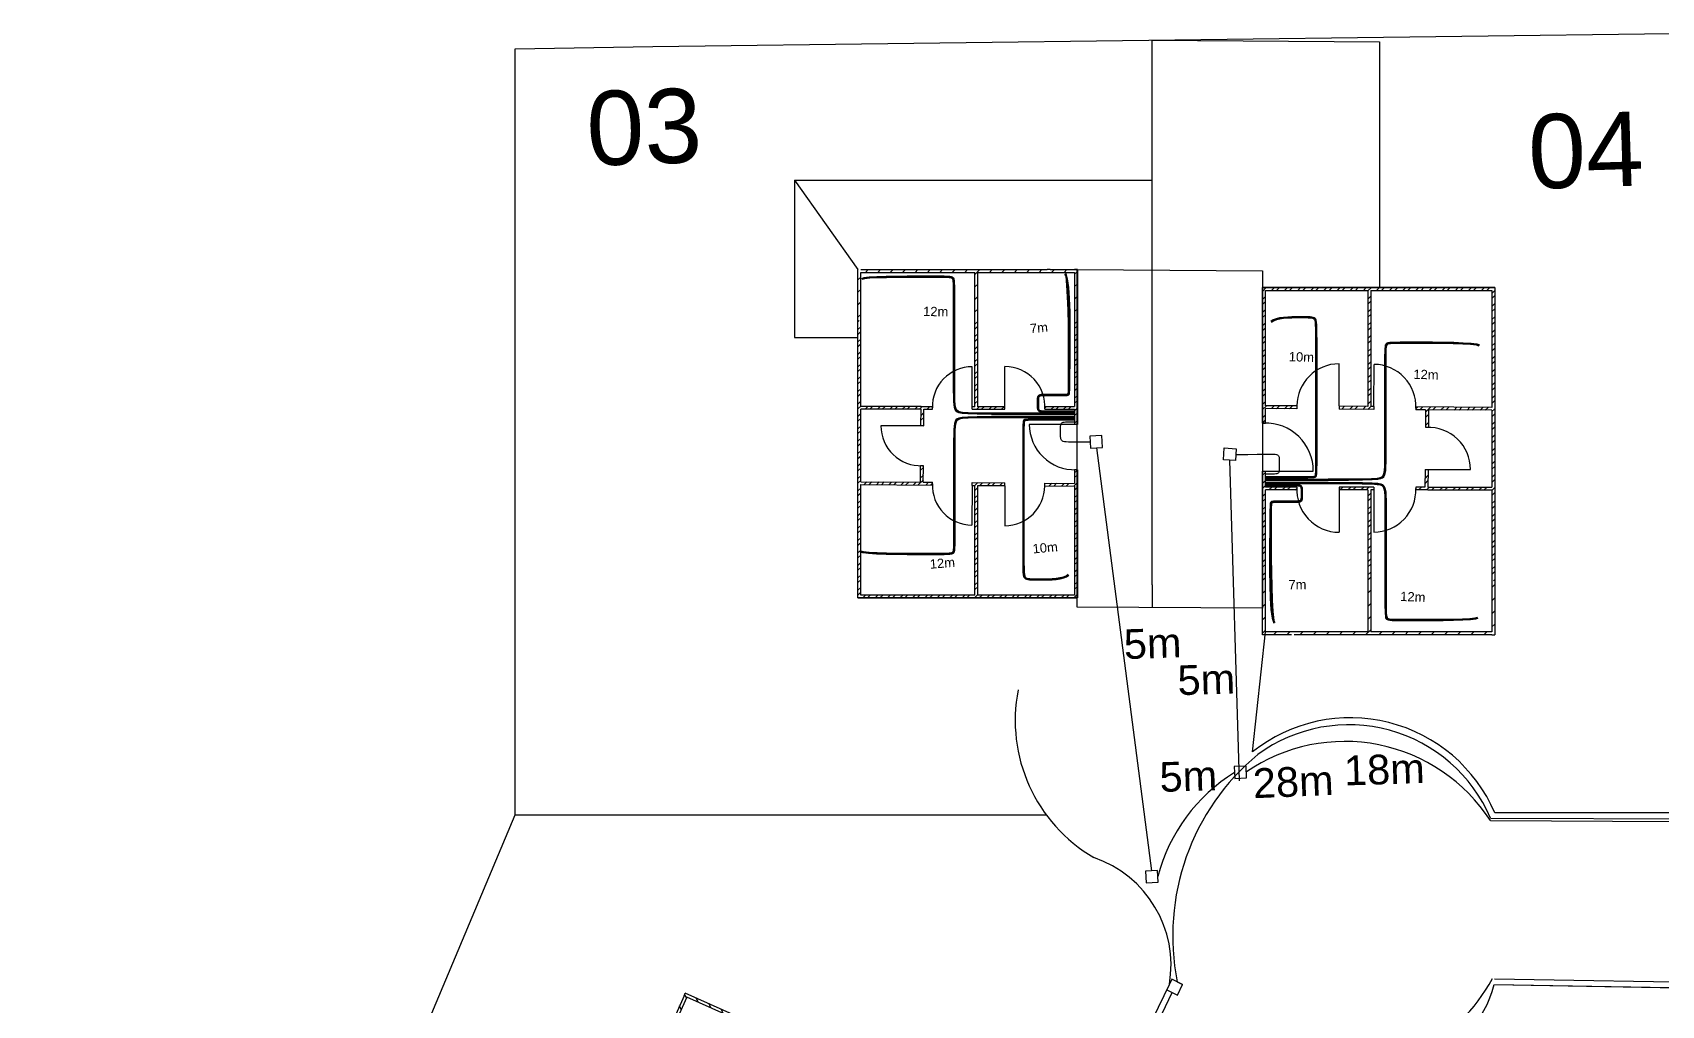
# Model space of a CAD drawing. Header units: millimetres. Extents: x 190 to 398, y 11 to 188.
# Drawn here: x 219.2 to 274, y 153.3 to 186 of the extents above; entities that cross this region are included whole.
import ezdxf

# ---------------------------------------------------------------- set-up
doc = ezdxf.new("R2010")
doc.units = ezdxf.units.MM
for name, color, linetype in [('cint', 94, 'Continuous'), ('cpri', 36, 'Continuous'), ('csec', 170, 'Continuous'), ('urbanizacion', 7, 'Continuous')]:
    doc.layers.add(name, color=color, linetype=linetype)
doc.styles.get("Standard").update_dxf_attribs({"font": 'arial.ttf'})
pattern_1 = [(45, (-110.9001, 20.20014), (-0.22126613, 0.22126613), [])]
pattern_2 = [(225, (605.23523, 315.52547), (0.20901178, -0.20901178), [])]

msp = doc.modelspace()

# ---------------------------------------------------------------- hatches: boundary and pattern name
at = {"layer": 'urbanizacion'}
h = msp.add_hatch(dxfattribs=at)
h.set_pattern_fill('ANSI31', color=256, scale=0.093098, angle=180)
h.set_pattern_definition([(225, (577.96972, 326.46227), (0.20901178, -0.20901178), [])])
h.paths.add_polyline_path([(254.246, 173.433), (253.245, 173.433, -0.017288), (253.242, 173.34), (254.246, 173.34), (254.246, 172.831), (254.339, 172.831), (254.339, 177.492), (254.246, 177.492)])
h.paths.add_polyline_path([(250.89, 173.433), (250.797, 173.433), (250.797, 173.34), (251.898, 173.34), (251.898, 173.433), (250.983, 173.433), (250.983, 177.481), (250.89, 177.481)])
h.paths.add_polyline_path([(246.948, 166.991), (254.339, 166.991), (254.339, 171.305), (254.246, 171.305), (254.246, 170.844), (253.239, 170.852), (253.238, 170.759), (254.246, 170.751), (254.246, 167.084), (250.983, 167.084), (250.983, 170.776), (251.898, 170.769), (251.898, 170.862), (250.798, 170.871), (250.797, 170.778), (250.89, 170.776), (250.89, 167.084), (247.041, 167.084), (247.041, 170.806), (249.457, 170.788), (249.457, 170.881), (249.15, 170.883), (249.154, 171.439), (249.06, 171.439), (249.057, 170.884), (247.041, 170.899), (247.041, 173.34), (249.074, 173.34), (249.07, 172.78), (249.163, 172.779), (249.167, 173.34), (249.457, 173.34), (249.457, 173.433), (249.075, 173.433), (247.041, 173.433), (247.041, 177.469), (246.948, 177.469)])
h.paths.add_polyline_path([(250.89, 177.481), (250.983, 177.481), (250.983, 177.951), (254.246, 177.951), (254.246, 177.492), (254.339, 177.492), (254.339, 178.044), (253.417, 178.044), (253.324, 178.044), (247.041, 178.044), (246.948, 178.044), (246.948, 177.469), (247.041, 177.469), (247.041, 177.951), (250.89, 177.951)])
h = msp.add_hatch(dxfattribs=at)
h.set_pattern_fill('ANSI31', color=256, scale=0.098557)
h.set_pattern_definition(pattern_1)
h.paths.add_polyline_path([(264.22, 177.344), (268.295, 177.344), (268.295, 173.404), (265.738, 173.424), (265.737, 173.325), (266.063, 173.323), (266.059, 172.735), (266.157, 172.735), (266.161, 173.322), (268.295, 173.306), (268.295, 172.424), (268.394, 172.422), (268.394, 177.443), (260.569, 177.443), (260.569, 172.877), (260.668, 172.877), (260.668, 173.364), (261.734, 173.356), (261.734, 173.454), (260.668, 173.462), (260.668, 177.344), (264.122, 177.344), (264.122, 173.436), (263.154, 173.443), (263.153, 173.345), (264.318, 173.336), (264.319, 173.435), (264.22, 173.436)])
h = msp.add_hatch(dxfattribs=at)
h.set_pattern_fill('ANSI31', color=256, scale=0.098557)
h.set_pattern_definition([(45, (-82.036, 8.6221), (-0.22126613, 0.22126613), [])])
h.paths.add_polyline_path([(260.668, 170.624), (261.727, 170.624, -0.017288), (261.731, 170.722), (260.668, 170.722), (260.668, 171.26), (260.569, 171.26), (260.569, 166.327), (260.668, 166.327)])
h.paths.add_polyline_path([(264.22, 170.624), (264.319, 170.624), (264.319, 170.722), (263.154, 170.722), (263.154, 170.624), (264.122, 170.624), (264.122, 166.338), (264.22, 166.338)])
h.paths.add_polyline_path([(268.394, 177.443), (260.569, 177.443), (260.569, 172.877), (260.668, 172.877), (260.668, 173.364), (261.734, 173.356), (261.734, 173.454), (260.668, 173.462), (260.668, 177.344), (264.122, 177.344), (264.122, 173.436), (263.154, 173.443), (263.153, 173.345), (264.318, 173.336), (264.319, 173.435), (264.22, 173.436), (264.22, 177.344), (268.295, 177.344), (268.295, 173.404), (265.738, 173.424), (265.737, 173.325), (266.063, 173.323), (266.059, 172.735), (266.157, 172.735), (266.161, 173.322), (268.295, 173.306), (268.295, 170.722), (266.143, 170.722), (266.147, 171.315), (266.049, 171.315), (266.044, 170.722), (265.738, 170.722), (265.738, 170.624), (266.142, 170.624), (268.295, 170.624), (268.295, 166.351), (268.394, 166.351)])
h.paths.add_polyline_path([(264.22, 166.338), (264.122, 166.338), (264.122, 165.841), (260.668, 165.841), (260.668, 166.327), (260.569, 166.327), (260.569, 165.742), (261.545, 165.742), (261.644, 165.742), (268.295, 165.742), (268.394, 165.742), (268.394, 166.351), (268.295, 166.351), (268.295, 165.841), (264.22, 165.841)])
h = msp.add_hatch(dxfattribs=at)
h.set_pattern_fill('ANSI31', color=256, scale=0.093098, angle=180)
h.set_pattern_definition(pattern_2)
h.paths.add_polyline_path([(250.89, 173.433), (250.797, 173.433), (250.797, 173.34), (251.898, 173.34), (251.898, 173.433), (250.983, 173.433), (250.983, 176.308), (250.89, 176.308)])
h.paths.add_polyline_path([(254.246, 173.433), (253.245, 173.433, -0.017288), (253.242, 173.34), (254.246, 173.34), (254.246, 172.831), (254.339, 172.831), (254.339, 176.292), (254.246, 176.293)])
h.paths.add_polyline_path([(246.948, 171.734), (247.041, 171.732), (247.041, 173.34), (249.074, 173.34), (249.07, 172.78), (249.163, 172.779), (249.167, 173.34), (249.457, 173.34), (249.457, 173.433), (249.075, 173.433), (247.041, 173.433), (247.041, 176.325), (246.948, 176.326)])
h = msp.add_hatch(dxfattribs=at)
h.set_pattern_fill('ANSI31', color=256, scale=0.098557)
h.set_pattern_definition(pattern_1)
h.paths.add_polyline_path([(264.22, 170.624), (264.319, 170.624), (264.319, 170.722), (263.154, 170.722), (263.154, 170.624), (264.122, 170.624), (264.122, 167.58), (264.22, 167.58)])
h.paths.add_polyline_path([(260.668, 170.624), (261.727, 170.624, -0.017288), (261.731, 170.722), (260.668, 170.722), (260.668, 171.26), (260.569, 171.26), (260.569, 167.596), (260.668, 167.596)])
h.paths.add_polyline_path([(268.394, 172.422), (268.295, 172.424), (268.295, 170.722), (266.143, 170.722), (266.147, 171.315), (266.049, 171.315), (266.044, 170.722), (265.738, 170.722), (265.738, 170.624), (266.142, 170.624), (268.295, 170.624), (268.295, 167.561), (268.394, 167.561)])
h = msp.add_hatch(dxfattribs=at)
h.set_pattern_fill('ANSI31', color=256, scale=0.093098, angle=180)
h.set_pattern_definition(pattern_2)
h.paths.add_polyline_path([(250.89, 167.084), (247.041, 167.084), (247.041, 170.806), (249.457, 170.788), (249.457, 170.881), (249.15, 170.883), (249.154, 171.439), (249.06, 171.439), (249.057, 170.884), (247.041, 170.899), (247.041, 171.732), (246.948, 171.734), (246.948, 166.991), (254.339, 166.991), (254.339, 171.305), (254.246, 171.305), (254.246, 170.844), (253.239, 170.852), (253.238, 170.759), (254.246, 170.751), (254.246, 167.084), (250.983, 167.084), (250.983, 170.776), (251.898, 170.769), (251.898, 170.862), (250.798, 170.871), (250.797, 170.778), (250.89, 170.776)])
h = msp.add_hatch(dxfattribs=at)
h.set_pattern_fill('ANSI31', color=256, scale=0.098557, angle=247.9447)
h.set_pattern_definition([(292.94473, (235.63772, 557.48334), (0.28815995, 0.12198872), [])])
h.paths.add_polyline_path([(242.43, 144.626), (242.863, 145.593, 0.017288), (242.954, 145.556), (242.52, 144.586), (243.011, 144.366), (242.97, 144.276), (238.468, 146.294), (238.509, 146.383)])
h.paths.add_polyline_path([(243.882, 147.868), (243.923, 147.958), (244.012, 147.918), (243.536, 146.855), (243.446, 146.895), (243.842, 147.778), (239.93, 149.531), (239.971, 149.621)])
h.paths.add_polyline_path([(251.812, 148.889), (248.612, 141.748), (244.445, 143.615), (244.486, 143.705), (244.93, 143.506), (245.359, 144.482), (245.449, 144.442), (245.02, 143.466), (248.563, 141.879), (249.975, 145.03), (246.408, 146.628), (246.019, 145.742), (245.929, 145.782), (246.397, 146.848), (246.487, 146.809), (246.449, 146.718), (250.015, 145.12), (251.681, 148.839), (248.086, 150.45), (247.058, 148.108), (246.968, 148.148), (247.099, 148.446), (246.56, 148.683), (246.601, 148.773), (247.138, 148.536), (247.996, 150.49), (245.638, 151.547), (244.758, 149.582), (245.301, 149.344), (245.261, 149.254), (244.718, 149.493), (244.593, 149.213), (244.503, 149.253), (244.668, 149.622), (245.548, 151.587), (241.649, 153.334), (241.689, 153.424)])
h.paths.add_polyline_path([(239.971, 149.621), (239.93, 149.531), (239.477, 149.734), (238.065, 146.582), (238.509, 146.383), (238.468, 146.294), (237.934, 146.533), (238.334, 147.423), (238.374, 147.513), (241.093, 153.583), (241.134, 153.673), (241.689, 153.424), (241.649, 153.334), (241.183, 153.543), (239.517, 149.824)])

# ---------------------------------------------------------------- linework, layer by layer
at = {"layer": 'cint'}
for points in [[(254.238, 173.205), (253.044, 173.205), (252.127, 173.206), (251.45, 173.209), (250.974, 173.214), (250.662, 173.223), (250.474, 173.236), (250.372, 173.255), (250.32, 173.279), (250.284, 173.311), (250.256, 173.357), (250.237, 173.42), (250.224, 173.509), (250.216, 173.627), (250.212, 173.782), (250.21, 173.979), (250.21, 174.223), (250.21, 174.518), (250.21, 174.853), (250.21, 175.214), (250.21, 175.587), (250.21, 175.959), (250.21, 176.317), (250.21, 176.645), (250.21, 176.932), (250.21, 177.165), (250.209, 177.35), (250.207, 177.49), (250.203, 177.595), (250.197, 177.669), (250.188, 177.719), (250.175, 177.751), (250.157, 177.773), (250.134, 177.789), (250.099, 177.801), (250.045, 177.81), (249.965, 177.816), (249.853, 177.819), (249.702, 177.821), (249.504, 177.822), (249.254, 177.822), (248.948, 177.822), (248.605, 177.82), (248.249, 177.817), (247.901, 177.811), (247.587, 177.802), (247.327, 177.787), (247.147, 177.767), (247.068, 177.739)], [(254.238, 173.185), (253.043, 173.185), (252.126, 173.186), (251.447, 173.189), (250.969, 173.194), (250.653, 173.204), (250.463, 173.217), (250.36, 173.237), (250.305, 173.262), (250.267, 173.296), (250.238, 173.343), (250.218, 173.409), (250.204, 173.499), (250.196, 173.619), (250.192, 173.776), (250.19, 173.974), (250.19, 174.22), (250.19, 174.516), (250.19, 174.851), (250.19, 175.213), (250.19, 175.586), (250.19, 175.958), (250.19, 176.315), (250.19, 176.643), (250.19, 176.928), (250.19, 177.161), (250.189, 177.343), (250.187, 177.482), (250.184, 177.585), (250.178, 177.657), (250.169, 177.705), (250.157, 177.736), (250.141, 177.756), (250.119, 177.771), (250.085, 177.783), (250.033, 177.791), (249.956, 177.796), (249.846, 177.799), (249.697, 177.801), (249.501, 177.802), (249.252, 177.802), (248.949, 177.802), (248.608, 177.801), (248.253, 177.798), (247.907, 177.792), (247.594, 177.783), (247.337, 177.769), (247.158, 177.75), (247.081, 177.724)], [(254.238, 173.165), (253.043, 173.165), (252.124, 173.166), (251.443, 173.169), (250.963, 173.175), (250.645, 173.184), (250.453, 173.199), (250.347, 173.219), (250.29, 173.246), (250.25, 173.281), (250.221, 173.329), (250.199, 173.397), (250.185, 173.489), (250.176, 173.611), (250.172, 173.769), (250.17, 173.969), (250.17, 174.216), (250.17, 174.513), (250.17, 174.85), (250.17, 175.212), (250.17, 175.585), (250.17, 175.957), (250.17, 176.314), (250.17, 176.641), (250.17, 176.925), (250.17, 177.156), (250.169, 177.337), (250.168, 177.474), (250.164, 177.575), (250.159, 177.645), (250.151, 177.691), (250.139, 177.721), (250.124, 177.74), (250.103, 177.754), (250.072, 177.764), (250.021, 177.771), (249.946, 177.776), (249.838, 177.779), (249.691, 177.781), (249.498, 177.782), (249.251, 177.782), (248.949, 177.782), (248.61, 177.781), (248.257, 177.778), (247.913, 177.773), (247.602, 177.764), (247.346, 177.751), (247.169, 177.733), (247.094, 177.709)], [(254.238, 173.277), (253.884, 173.277), (253.612, 173.278), (253.41, 173.278), (253.268, 173.28), (253.175, 173.282), (253.118, 173.286), (253.087, 173.291), (253.071, 173.298), (253.059, 173.307), (253.051, 173.318), (253.045, 173.331), (253.041, 173.346), (253.038, 173.363), (253.037, 173.382), (253.036, 173.403), (253.036, 173.426), (253.036, 173.451), (253.036, 173.478), (253.036, 173.506), (253.036, 173.534), (253.036, 173.563), (253.036, 173.591), (253.036, 173.618), (253.036, 173.644), (253.036, 173.668), (253.037, 173.691), (253.038, 173.711), (253.041, 173.73), (253.044, 173.746), (253.05, 173.76), (253.059, 173.773), (253.069, 173.783), (253.084, 173.791), (253.101, 173.796), (253.123, 173.801), (253.15, 173.804), (253.182, 173.805), (253.221, 173.806), (253.265, 173.806), (253.317, 173.807), (253.377, 173.807), (253.442, 173.807), (253.51, 173.807), (253.581, 173.807), (253.651, 173.807), (253.718, 173.807), (253.781, 173.807), (253.838, 173.807), (253.887, 173.807), (253.928, 173.807), (253.962, 173.808), (253.99, 173.81), (254.012, 173.813), (254.03, 173.817), (254.044, 173.823), (254.055, 173.831), (254.064, 173.844), (254.07, 173.868), (254.075, 173.916), (254.079, 173.996), (254.082, 174.119), (254.085, 174.296), (254.088, 174.536), (254.092, 174.849), (254.096, 175.24), (254.099, 175.686), (254.098, 176.158), (254.091, 176.628), (254.076, 177.068), (254.049, 177.447), (254.01, 177.739), (253.955, 177.914)], [(260.668, 171.033), (261.193, 171.033), (261.594, 171.034), (261.89, 171.035), (262.095, 171.037), (262.229, 171.041), (262.308, 171.047), (262.348, 171.055), (262.368, 171.066), (262.381, 171.081), (262.391, 171.108), (262.398, 171.156), (262.403, 171.233), (262.406, 171.348), (262.408, 171.511), (262.408, 171.729), (262.408, 172.012), (262.408, 172.364), (262.408, 172.771), (262.408, 173.215), (262.408, 173.679), (262.408, 174.143), (262.408, 174.591), (262.408, 175.004), (262.408, 175.363), (262.408, 175.655), (262.407, 175.885), (262.405, 176.06), (262.4, 176.188), (262.392, 176.278), (262.38, 176.338), (262.364, 176.376), (262.342, 176.401), (262.313, 176.42), (262.277, 176.433), (262.232, 176.443), (262.177, 176.45), (262.11, 176.454), (262.03, 176.456), (261.935, 176.457), (261.825, 176.457), (261.699, 176.457), (261.562, 176.454), (261.42, 176.448), (261.28, 176.437), (261.147, 176.418), (261.028, 176.389), (260.929, 176.349), (260.856, 176.296)], [(260.668, 171.053), (261.193, 171.053), (261.594, 171.054), (261.889, 171.055), (262.095, 171.057), (262.228, 171.061), (262.305, 171.067), (262.341, 171.074), (262.355, 171.082), (262.364, 171.091), (262.372, 171.113), (262.379, 171.158), (262.383, 171.234), (262.386, 171.349), (262.388, 171.511), (262.388, 171.729), (262.388, 172.012), (262.388, 172.364), (262.388, 172.771), (262.388, 173.215), (262.388, 173.679), (262.388, 174.143), (262.388, 174.591), (262.388, 175.004), (262.388, 175.363), (262.388, 175.655), (262.387, 175.885), (262.385, 176.059), (262.38, 176.187), (262.372, 176.275), (262.361, 176.332), (262.346, 176.366), (262.328, 176.386), (262.304, 176.402), (262.271, 176.414), (262.229, 176.424), (262.175, 176.43), (262.109, 176.434), (262.03, 176.436), (261.935, 176.437), (261.825, 176.437), (261.699, 176.437), (261.563, 176.434), (261.421, 176.428), (261.282, 176.417), (261.151, 176.398), (261.034, 176.37), (260.939, 176.331), (260.868, 176.28)], [(260.668, 171.073), (261.193, 171.073), (261.594, 171.074), (261.889, 171.075), (262.095, 171.077), (262.227, 171.081), (262.302, 171.087), (262.335, 171.093), (262.343, 171.097), (262.346, 171.102), (262.352, 171.118), (262.359, 171.16), (262.363, 171.235), (262.366, 171.349), (262.368, 171.511), (262.368, 171.729), (262.368, 172.012), (262.368, 172.364), (262.368, 172.771), (262.368, 173.215), (262.368, 173.679), (262.368, 174.143), (262.368, 174.591), (262.368, 175.004), (262.368, 175.363), (262.368, 175.655), (262.367, 175.885), (262.365, 176.059), (262.36, 176.185), (262.352, 176.272), (262.342, 176.326), (262.329, 176.355), (262.315, 176.371), (262.295, 176.384), (262.266, 176.395), (262.226, 176.404), (262.173, 176.41), (262.108, 176.414), (262.029, 176.416), (261.935, 176.417), (261.825, 176.417), (261.699, 176.417), (261.563, 176.414), (261.423, 176.408), (261.284, 176.397), (261.154, 176.378), (261.04, 176.351), (260.948, 176.314), (260.88, 176.263)], [(260.668, 170.991), (261.862, 170.992), (262.779, 170.993), (263.456, 170.995), (263.932, 171.001), (264.245, 171.01), (264.432, 171.023), (264.534, 171.041), (264.586, 171.066), (264.623, 171.098), (264.65, 171.143), (264.669, 171.207), (264.682, 171.295), (264.69, 171.414), (264.694, 171.569), (264.696, 171.765), (264.696, 172.01), (264.696, 172.305), (264.696, 172.639), (264.696, 173), (264.696, 173.374), (264.696, 173.746), (264.696, 174.103), (264.696, 174.432), (264.696, 174.718), (264.696, 174.952), (264.697, 175.136), (264.699, 175.277), (264.703, 175.381), (264.709, 175.455), (264.718, 175.505), (264.731, 175.538), (264.749, 175.56), (264.772, 175.576), (264.807, 175.588), (264.861, 175.597), (264.941, 175.602), (265.053, 175.606), (265.204, 175.608), (265.402, 175.608), (265.652, 175.608), (265.958, 175.608), (266.302, 175.607), (266.66, 175.603), (267.011, 175.596), (267.331, 175.584), (267.599, 175.567), (267.791, 175.542), (267.885, 175.51)], [(260.668, 170.971), (261.863, 170.972), (262.78, 170.973), (263.459, 170.976), (263.937, 170.981), (264.253, 170.99), (264.443, 171.004), (264.547, 171.024), (264.601, 171.049), (264.639, 171.083), (264.668, 171.13), (264.688, 171.195), (264.702, 171.285), (264.71, 171.406), (264.714, 171.562), (264.716, 171.761), (264.716, 172.007), (264.716, 172.302), (264.716, 172.638), (264.716, 172.999), (264.716, 173.373), (264.716, 173.745), (264.716, 174.102), (264.716, 174.43), (264.716, 174.715), (264.716, 174.947), (264.717, 175.13), (264.719, 175.269), (264.722, 175.371), (264.728, 175.444), (264.737, 175.492), (264.749, 175.523), (264.765, 175.543), (264.787, 175.558), (264.821, 175.569), (264.873, 175.577), (264.95, 175.583), (265.06, 175.586), (265.209, 175.588), (265.405, 175.588), (265.654, 175.588), (265.958, 175.588), (266.299, 175.587), (266.656, 175.584), (267.004, 175.577), (267.323, 175.566), (267.589, 175.549), (267.779, 175.526), (267.871, 175.496)], [(260.668, 170.951), (261.863, 170.952), (262.782, 170.953), (263.463, 170.956), (263.943, 170.962), (264.261, 170.971), (264.454, 170.986), (264.559, 171.006), (264.616, 171.033), (264.656, 171.068), (264.686, 171.116), (264.707, 171.183), (264.721, 171.275), (264.73, 171.398), (264.734, 171.556), (264.736, 171.756), (264.736, 172.003), (264.736, 172.3), (264.736, 172.636), (264.736, 172.998), (264.736, 173.372), (264.736, 173.744), (264.736, 174.1), (264.736, 174.428), (264.736, 174.712), (264.736, 174.943), (264.737, 175.124), (264.739, 175.261), (264.742, 175.361), (264.747, 175.432), (264.756, 175.478), (264.767, 175.508), (264.782, 175.526), (264.803, 175.54), (264.834, 175.551), (264.885, 175.558), (264.96, 175.563), (265.068, 175.566), (265.215, 175.568), (265.408, 175.568), (265.655, 175.568), (265.957, 175.568), (266.297, 175.567), (266.651, 175.564), (266.998, 175.558), (267.315, 175.547), (267.579, 175.532), (267.767, 175.51), (267.857, 175.481)], [(254.238, 173.057), (253.044, 173.057), (252.127, 173.056), (251.45, 173.054), (250.974, 173.048), (250.662, 173.039), (250.474, 173.026), (250.372, 173.008), (250.32, 172.983), (250.284, 172.951), (250.256, 172.906), (250.237, 172.842), (250.224, 172.753), (250.216, 172.635), (250.212, 172.48), (250.21, 172.284), (250.21, 172.039), (250.21, 171.744), (250.21, 171.41), (250.21, 171.049), (250.21, 170.675), (250.21, 170.303), (250.21, 169.946), (250.21, 169.617), (250.21, 169.33), (250.21, 169.097), (250.209, 168.913), (250.207, 168.772), (250.203, 168.667), (250.197, 168.594), (250.188, 168.543), (250.175, 168.511), (250.157, 168.489), (250.134, 168.473), (250.099, 168.461), (250.045, 168.452), (249.965, 168.447), (249.853, 168.443), (249.702, 168.441), (249.504, 168.441), (249.254, 168.44), (248.948, 168.441), (248.604, 168.442), (248.246, 168.446), (247.895, 168.453), (247.575, 168.465), (247.308, 168.482), (247.115, 168.507), (247.021, 168.539)], [(254.238, 173.077), (253.043, 173.077), (252.126, 173.076), (251.447, 173.073), (250.969, 173.068), (250.653, 173.059), (250.463, 173.045), (250.36, 173.025), (250.305, 173), (250.267, 172.966), (250.238, 172.919), (250.218, 172.854), (250.204, 172.763), (250.196, 172.643), (250.192, 172.487), (250.19, 172.288), (250.19, 172.042), (250.19, 171.746), (250.19, 171.411), (250.19, 171.05), (250.19, 170.676), (250.19, 170.304), (250.19, 169.947), (250.19, 169.619), (250.19, 169.334), (250.19, 169.101), (250.189, 168.919), (250.187, 168.78), (250.184, 168.677), (250.178, 168.605), (250.169, 168.557), (250.157, 168.526), (250.141, 168.506), (250.119, 168.491), (250.085, 168.48), (250.033, 168.472), (249.956, 168.466), (249.846, 168.463), (249.697, 168.461), (249.501, 168.461), (249.252, 168.46), (248.948, 168.461), (248.607, 168.462), (248.25, 168.465), (247.902, 168.472), (247.583, 168.483), (247.317, 168.5), (247.127, 168.523), (247.035, 168.553)], [(254.238, 173.097), (253.043, 173.097), (252.124, 173.096), (251.443, 173.093), (250.963, 173.087), (250.645, 173.078), (250.453, 173.063), (250.347, 173.043), (250.29, 173.016), (250.25, 172.981), (250.221, 172.933), (250.199, 172.865), (250.185, 172.773), (250.176, 172.651), (250.172, 172.493), (250.17, 172.293), (250.17, 172.046), (250.17, 171.749), (250.17, 171.412), (250.17, 171.051), (250.17, 170.677), (250.17, 170.305), (250.17, 169.948), (250.17, 169.621), (250.17, 169.337), (250.17, 169.106), (250.169, 168.925), (250.168, 168.788), (250.164, 168.687), (250.159, 168.617), (250.151, 168.571), (250.139, 168.541), (250.124, 168.523), (250.103, 168.509), (250.072, 168.498), (250.021, 168.491), (249.946, 168.486), (249.838, 168.483), (249.691, 168.481), (249.498, 168.481), (249.251, 168.48), (248.949, 168.481), (248.609, 168.482), (248.255, 168.485), (247.908, 168.491), (247.591, 168.502), (247.327, 168.517), (247.139, 168.539), (247.049, 168.568)], [(254.238, 173.016), (253.713, 173.016), (253.312, 173.015), (253.017, 173.014), (252.811, 173.012), (252.677, 173.008), (252.598, 173.002), (252.558, 172.994), (252.538, 172.983), (252.525, 172.968), (252.515, 172.941), (252.508, 172.893), (252.503, 172.816), (252.5, 172.701), (252.499, 172.538), (252.498, 172.32), (252.498, 172.037), (252.498, 171.685), (252.498, 171.278), (252.498, 170.834), (252.498, 170.37), (252.498, 169.906), (252.498, 169.458), (252.498, 169.045), (252.498, 168.686), (252.498, 168.393), (252.499, 168.164), (252.501, 167.989), (252.506, 167.861), (252.514, 167.771), (252.526, 167.711), (252.543, 167.673), (252.565, 167.648), (252.593, 167.629), (252.629, 167.616), (252.674, 167.606), (252.729, 167.599), (252.796, 167.595), (252.876, 167.593), (252.971, 167.592), (253.081, 167.592), (253.207, 167.592), (253.344, 167.595), (253.486, 167.601), (253.626, 167.612), (253.759, 167.631), (253.878, 167.66), (253.977, 167.7), (254.05, 167.753)], [(254.238, 172.996), (253.713, 172.996), (253.312, 172.995), (253.017, 172.994), (252.811, 172.992), (252.678, 172.988), (252.601, 172.982), (252.565, 172.975), (252.551, 172.967), (252.542, 172.958), (252.534, 172.936), (252.528, 172.891), (252.523, 172.815), (252.52, 172.7), (252.519, 172.538), (252.518, 172.32), (252.518, 172.037), (252.518, 171.685), (252.518, 171.278), (252.518, 170.834), (252.518, 170.37), (252.518, 169.906), (252.518, 169.458), (252.518, 169.045), (252.518, 168.686), (252.518, 168.394), (252.519, 168.164), (252.521, 167.99), (252.526, 167.862), (252.534, 167.774), (252.545, 167.717), (252.56, 167.683), (252.578, 167.663), (252.602, 167.647), (252.635, 167.635), (252.677, 167.625), (252.731, 167.619), (252.797, 167.615), (252.877, 167.613), (252.971, 167.612), (253.081, 167.612), (253.207, 167.612), (253.344, 167.615), (253.485, 167.621), (253.624, 167.632), (253.755, 167.651), (253.872, 167.679), (253.967, 167.718), (254.038, 167.769)], [(254.238, 172.976), (253.713, 172.976), (253.312, 172.975), (253.017, 172.974), (252.812, 172.972), (252.679, 172.968), (252.604, 172.962), (252.572, 172.956), (252.563, 172.951), (252.56, 172.947), (252.554, 172.931), (252.547, 172.889), (252.543, 172.814), (252.54, 172.7), (252.539, 172.538), (252.538, 172.32), (252.538, 172.037), (252.538, 171.685), (252.538, 171.278), (252.538, 170.834), (252.538, 170.37), (252.538, 169.906), (252.538, 169.458), (252.538, 169.045), (252.538, 168.686), (252.538, 168.394), (252.539, 168.164), (252.541, 167.99), (252.546, 167.863), (252.554, 167.777), (252.564, 167.723), (252.577, 167.694), (252.591, 167.678), (252.611, 167.665), (252.64, 167.654), (252.681, 167.645), (252.733, 167.639), (252.798, 167.635), (252.877, 167.633), (252.971, 167.632), (253.081, 167.632), (253.207, 167.632), (253.343, 167.635), (253.484, 167.64), (253.622, 167.652), (253.752, 167.671), (253.866, 167.698), (253.958, 167.735), (254.026, 167.786)], [(260.668, 170.884), (261.863, 170.884), (262.782, 170.883), (263.463, 170.88), (263.943, 170.874), (264.261, 170.864), (264.454, 170.85), (264.559, 170.83), (264.616, 170.803), (264.656, 170.768), (264.686, 170.72), (264.707, 170.652), (264.721, 170.56), (264.73, 170.438), (264.734, 170.28), (264.736, 170.08), (264.736, 169.833), (264.736, 169.536), (264.736, 169.199), (264.736, 168.837), (264.736, 168.464), (264.736, 168.092), (264.736, 167.735), (264.736, 167.408), (264.736, 167.124), (264.736, 166.893), (264.737, 166.712), (264.739, 166.575), (264.742, 166.474), (264.747, 166.404), (264.756, 166.358), (264.767, 166.328), (264.782, 166.309), (264.803, 166.295), (264.834, 166.285), (264.885, 166.277), (264.96, 166.272), (265.068, 166.269), (265.215, 166.268), (265.408, 166.267), (265.655, 166.267), (265.957, 166.267), (266.296, 166.268), (266.649, 166.271), (266.993, 166.276), (267.304, 166.285), (267.56, 166.298), (267.737, 166.316), (267.812, 166.34)], [(260.668, 170.864), (261.863, 170.864), (262.78, 170.863), (263.459, 170.86), (263.937, 170.855), (264.253, 170.845), (264.443, 170.831), (264.547, 170.812), (264.601, 170.787), (264.639, 170.753), (264.668, 170.706), (264.688, 170.64), (264.702, 170.55), (264.71, 170.43), (264.714, 170.273), (264.716, 170.075), (264.716, 169.829), (264.716, 169.533), (264.716, 169.198), (264.716, 168.836), (264.716, 168.463), (264.716, 168.091), (264.716, 167.734), (264.716, 167.406), (264.716, 167.121), (264.716, 166.888), (264.717, 166.706), (264.719, 166.567), (264.722, 166.464), (264.728, 166.392), (264.737, 166.344), (264.749, 166.313), (264.765, 166.293), (264.787, 166.278), (264.821, 166.266), (264.873, 166.258), (264.95, 166.253), (265.06, 166.25), (265.209, 166.248), (265.405, 166.247), (265.654, 166.247), (265.958, 166.247), (266.298, 166.248), (266.653, 166.251), (266.999, 166.257), (267.312, 166.266), (267.569, 166.28), (267.748, 166.299), (267.825, 166.325)], [(260.668, 170.844), (261.862, 170.844), (262.779, 170.843), (263.456, 170.84), (263.932, 170.835), (264.245, 170.826), (264.432, 170.813), (264.534, 170.794), (264.586, 170.77), (264.623, 170.737), (264.65, 170.692), (264.669, 170.629), (264.682, 170.54), (264.69, 170.422), (264.694, 170.267), (264.696, 170.07), (264.696, 169.826), (264.696, 169.531), (264.696, 169.196), (264.696, 168.835), (264.696, 168.462), (264.696, 168.09), (264.696, 167.732), (264.696, 167.404), (264.696, 167.117), (264.696, 166.884), (264.697, 166.699), (264.699, 166.558), (264.703, 166.454), (264.709, 166.38), (264.718, 166.33), (264.731, 166.298), (264.749, 166.276), (264.772, 166.26), (264.807, 166.248), (264.861, 166.239), (264.941, 166.233), (265.053, 166.23), (265.204, 166.228), (265.402, 166.227), (265.652, 166.227), (265.958, 166.227), (266.301, 166.229), (266.658, 166.232), (267.005, 166.238), (267.32, 166.247), (267.579, 166.262), (267.759, 166.282), (267.838, 166.31)], [(260.668, 170.772), (261.022, 170.772), (261.294, 170.771), (261.496, 170.771), (261.638, 170.769), (261.731, 170.767), (261.788, 170.763), (261.819, 170.758), (261.835, 170.751), (261.847, 170.742), (261.855, 170.731), (261.861, 170.718), (261.865, 170.703), (261.868, 170.686), (261.869, 170.667), (261.87, 170.646), (261.87, 170.623), (261.87, 170.598), (261.87, 170.571), (261.87, 170.543), (261.87, 170.515), (261.87, 170.486), (261.87, 170.458), (261.87, 170.431), (261.87, 170.405), (261.87, 170.381), (261.869, 170.358), (261.868, 170.338), (261.866, 170.319), (261.862, 170.303), (261.856, 170.289), (261.848, 170.276), (261.837, 170.266), (261.823, 170.258), (261.805, 170.252), (261.783, 170.248), (261.756, 170.245), (261.724, 170.244), (261.686, 170.243), (261.641, 170.242), (261.589, 170.242), (261.529, 170.242), (261.465, 170.242), (261.396, 170.242), (261.326, 170.242), (261.256, 170.242), (261.188, 170.242), (261.125, 170.242), (261.068, 170.242), (261.019, 170.242), (260.978, 170.242), (260.944, 170.241), (260.916, 170.239), (260.894, 170.236), (260.876, 170.232), (260.862, 170.226), (260.851, 170.217), (260.843, 170.205), (260.836, 170.181), (260.831, 170.133), (260.827, 170.053), (260.824, 169.93), (260.821, 169.753), (260.818, 169.513), (260.814, 169.2), (260.81, 168.809), (260.807, 168.363), (260.808, 167.891), (260.815, 167.42), (260.83, 166.981), (260.857, 166.602), (260.896, 166.31), (260.951, 166.135)]]:
    msp.add_lwpolyline(points, dxfattribs=at)
for points in [[(254.238, 173.242), (253.884, 173.242), (253.612, 173.242, -0.000708), (253.612, 173.242), (253.41, 173.243, -0.001717), (253.41, 173.243), (253.268, 173.244, -0.004029), (253.267, 173.244), (253.174, 173.247, -0.009833), (253.172, 173.247), (253.116, 173.251, -0.025467), (253.112, 173.251), (253.081, 173.256, -0.058549), (253.072, 173.259), (253.055, 173.266, -0.06588), (253.046, 173.271), (253.035, 173.28, -0.060404), (253.028, 173.287), (253.02, 173.298, -0.05548), (253.015, 173.305), (253.009, 173.318, -0.043635), (253.006, 173.325), (253.002, 173.34, -0.030632), (253.001, 173.345), (252.999, 173.362, -0.019643), (252.998, 173.365), (252.997, 173.384, -0.011204), (252.997, 173.385), (252.997, 173.406, -0.004865), (252.997, 173.407), (252.997, 173.43, -0.000728), (252.997, 173.43), (252.997, 173.456), (252.997, 173.482), (252.997, 173.51), (252.997, 173.538), (252.997, 173.567), (252.997, 173.595), (252.997, 173.622), (252.997, 173.648, -0.000666), (252.997, 173.649), (252.997, 173.673, -0.004386), (252.997, 173.673), (252.997, 173.696, -0.009933), (252.997, 173.697), (252.998, 173.718, -0.017175), (252.999, 173.721), (253.001, 173.739, -0.026619), (253.002, 173.743), (253.006, 173.76, -0.038306), (253.008, 173.766), (253.013, 173.78, -0.050594), (253.017, 173.787), (253.025, 173.799, -0.059055), (253.032, 173.806), (253.043, 173.816, -0.058444), (253.05, 173.822), (253.064, 173.83, -0.047216), (253.071, 173.833), (253.089, 173.839, -0.032927), (253.094, 173.84), (253.116, 173.844, -0.021241), (253.119, 173.845), (253.146, 173.848, -0.013037), (253.148, 173.848), (253.18, 173.85, -0.007569), (253.182, 173.85), (253.22, 173.851, -0.003968), (253.22, 173.851), (253.265, 173.851, -0.001596), (253.265, 173.851), (253.317, 173.851), (253.377, 173.851), (253.442, 173.851), (253.51, 173.851), (253.581, 173.851), (253.651, 173.851), (253.718, 173.851), (253.781, 173.851), (253.838, 173.851), (253.887, 173.851), (253.927, 173.851), (253.96, 173.852), (253.986, 173.854), (254.005, 173.856), (254.017, 173.859), (254.024, 173.862), (254.026, 173.864), (254.027, 173.865), (254.03, 173.88), (254.035, 173.924), (254.038, 174.003), (254.039, 174.128), (254.04, 174.307), (254.041, 174.551), (254.041, 174.869), (254.04, 175.266), (254.039, 175.72), (254.034, 176.201), (254.025, 176.682), (254.01, 177.132), (253.988, 177.524), (253.957, 177.827), (253.916, 177.886)], [(254.238, 173.262), (253.884, 173.262), (253.612, 173.262, -0.000708), (253.612, 173.262), (253.41, 173.263, -0.001717), (253.41, 173.263), (253.268, 173.264, -0.004029), (253.268, 173.264), (253.174, 173.267, -0.009833), (253.174, 173.267), (253.117, 173.271, -0.025467), (253.115, 173.271), (253.084, 173.276, -0.058549), (253.08, 173.277), (253.063, 173.284, -0.06588), (253.059, 173.287), (253.047, 173.296, -0.060404), (253.044, 173.299), (253.035, 173.31, -0.05548), (253.033, 173.314), (253.027, 173.327, -0.043635), (253.026, 173.33), (253.022, 173.345, -0.030632), (253.021, 173.348), (253.019, 173.364, -0.019643), (253.018, 173.366), (253.017, 173.385, -0.011204), (253.017, 173.386), (253.017, 173.407, -0.004865), (253.017, 173.407), (253.017, 173.43, -0.000728), (253.017, 173.43), (253.017, 173.456), (253.017, 173.482), (253.017, 173.51), (253.017, 173.538), (253.017, 173.567), (253.017, 173.595), (253.017, 173.622), (253.017, 173.648, -0.000666), (253.017, 173.648), (253.017, 173.673, -0.004386), (253.017, 173.673), (253.017, 173.695, -0.009933), (253.017, 173.696), (253.018, 173.717, -0.017175), (253.018, 173.718), (253.021, 173.737, -0.026619), (253.021, 173.739), (253.025, 173.755, -0.038306), (253.026, 173.758), (253.032, 173.772, -0.050594), (253.034, 173.776), (253.042, 173.788, -0.059055), (253.045, 173.792), (253.056, 173.802, -0.058444), (253.06, 173.805), (253.074, 173.812, -0.047216), (253.077, 173.814), (253.095, 173.82, -0.032927), (253.098, 173.82), (253.12, 173.825, -0.021241), (253.121, 173.825), (253.148, 173.828, -0.013037), (253.149, 173.828), (253.181, 173.83, -0.007569), (253.182, 173.83), (253.22, 173.831, -0.003968), (253.221, 173.831), (253.265, 173.831, -0.001596), (253.265, 173.831), (253.317, 173.831), (253.377, 173.831), (253.442, 173.831), (253.51, 173.831), (253.581, 173.831), (253.651, 173.831), (253.718, 173.831), (253.781, 173.831), (253.838, 173.831), (253.887, 173.831), (253.928, 173.831), (253.961, 173.832), (253.988, 173.834), (254.009, 173.837), (254.024, 173.84), (254.034, 173.845), (254.041, 173.85), (254.045, 173.856), (254.05, 173.876), (254.055, 173.922), (254.058, 174.003), (254.059, 174.128), (254.06, 174.307), (254.061, 174.551), (254.061, 174.869), (254.06, 175.266), (254.059, 175.72), (254.054, 176.202), (254.045, 176.682), (254.03, 177.133), (254.008, 177.526), (253.977, 177.83), (253.935, 177.902)], [(260.668, 170.807), (261.022, 170.807), (261.294, 170.807, -0.000708), (261.294, 170.807), (261.496, 170.806, -0.001717), (261.496, 170.806), (261.638, 170.805, -0.004029), (261.639, 170.805), (261.732, 170.802, -0.009833), (261.734, 170.802), (261.79, 170.798, -0.025467), (261.795, 170.798), (261.825, 170.793, -0.058549), (261.834, 170.79), (261.851, 170.783, -0.06588), (261.86, 170.778), (261.871, 170.769, -0.060404), (261.878, 170.762), (261.887, 170.751, -0.05548), (261.891, 170.743), (261.897, 170.731, -0.043635), (261.9, 170.724), (261.904, 170.709, -0.030632), (261.905, 170.704), (261.907, 170.687, -0.019643), (261.908, 170.684), (261.909, 170.665, -0.011204), (261.909, 170.663), (261.909, 170.642, -0.004865), (261.909, 170.642), (261.91, 170.619, -0.000728), (261.91, 170.618), (261.91, 170.593), (261.91, 170.567), (261.91, 170.539), (261.91, 170.511), (261.91, 170.482), (261.91, 170.454), (261.91, 170.427), (261.91, 170.401, -0.000666), (261.91, 170.4), (261.909, 170.376, -0.004386), (261.909, 170.375), (261.909, 170.353, -0.009933), (261.909, 170.352), (261.908, 170.331, -0.017175), (261.907, 170.328), (261.905, 170.31, -0.026619), (261.904, 170.306), (261.9, 170.289, -0.038306), (261.898, 170.283), (261.893, 170.269, -0.050594), (261.889, 170.262), (261.881, 170.25, -0.059055), (261.874, 170.242), (261.864, 170.232, -0.058444), (261.856, 170.227), (261.842, 170.219, -0.047216), (261.835, 170.216), (261.817, 170.21, -0.032927), (261.812, 170.209), (261.79, 170.205, -0.021241), (261.787, 170.204), (261.76, 170.201, -0.013037), (261.758, 170.201), (261.726, 170.199, -0.007569), (261.725, 170.199), (261.686, 170.198, -0.003968), (261.686, 170.198), (261.641, 170.198, -0.001596), (261.641, 170.198), (261.589, 170.198), (261.529, 170.198), (261.464, 170.198), (261.396, 170.198), (261.325, 170.198), (261.255, 170.198), (261.188, 170.198), (261.125, 170.198), (261.068, 170.198), (261.019, 170.198), (260.979, 170.198), (260.946, 170.197), (260.92, 170.195), (260.901, 170.193), (260.889, 170.19), (260.882, 170.187), (260.88, 170.185), (260.879, 170.184), (260.876, 170.169), (260.872, 170.125), (260.869, 170.046), (260.867, 169.921), (260.866, 169.742), (260.865, 169.498), (260.865, 169.18), (260.866, 168.783), (260.867, 168.329), (260.872, 167.848), (260.881, 167.367), (260.896, 166.917), (260.918, 166.525), (260.949, 166.222), (260.99, 166.163)], [(260.668, 170.787), (261.022, 170.787), (261.294, 170.787, -0.000708), (261.294, 170.787), (261.496, 170.786, -0.001717), (261.496, 170.786), (261.638, 170.785, -0.004029), (261.638, 170.785), (261.732, 170.782, -0.009833), (261.733, 170.782), (261.789, 170.778, -0.025467), (261.791, 170.778), (261.822, 170.773, -0.058549), (261.827, 170.772), (261.843, 170.765, -0.06588), (261.847, 170.762), (261.859, 170.753, -0.060404), (261.862, 170.75), (261.871, 170.739, -0.05548), (261.873, 170.735), (261.879, 170.722, -0.043635), (261.88, 170.719), (261.885, 170.704, -0.030632), (261.885, 170.701), (261.888, 170.684, -0.019643), (261.888, 170.683), (261.889, 170.664, -0.011204), (261.889, 170.663), (261.889, 170.642, -0.004865), (261.889, 170.642), (261.89, 170.618, -0.000728), (261.89, 170.618), (261.89, 170.593), (261.89, 170.567), (261.89, 170.539), (261.89, 170.511), (261.89, 170.482), (261.89, 170.454), (261.89, 170.427), (261.89, 170.401, -0.000666), (261.89, 170.4), (261.889, 170.376, -0.004386), (261.889, 170.376), (261.889, 170.354, -0.009933), (261.889, 170.353), (261.888, 170.332, -0.017175), (261.888, 170.331), (261.885, 170.312, -0.026619), (261.885, 170.31), (261.881, 170.294, -0.038306), (261.88, 170.291), (261.874, 170.277, -0.050594), (261.872, 170.273), (261.864, 170.261, -0.059055), (261.861, 170.257), (261.85, 170.247, -0.058444), (261.846, 170.244), (261.832, 170.237, -0.047216), (261.829, 170.235), (261.811, 170.229, -0.032927), (261.808, 170.228), (261.786, 170.224, -0.021241), (261.785, 170.224), (261.758, 170.221, -0.013037), (261.757, 170.221), (261.725, 170.219, -0.007569), (261.724, 170.219), (261.686, 170.218, -0.003968), (261.686, 170.218), (261.641, 170.218, -0.001596), (261.641, 170.218), (261.589, 170.218), (261.529, 170.218), (261.464, 170.218), (261.396, 170.218), (261.325, 170.218), (261.255, 170.218), (261.188, 170.218), (261.125, 170.218), (261.068, 170.218), (261.019, 170.218), (260.978, 170.218), (260.945, 170.217), (260.918, 170.215), (260.897, 170.212), (260.882, 170.209), (260.872, 170.204), (260.865, 170.199), (260.861, 170.193), (260.856, 170.173), (260.852, 170.127), (260.849, 170.046), (260.847, 169.921), (260.846, 169.742), (260.845, 169.498), (260.845, 169.18), (260.846, 168.783), (260.847, 168.329), (260.852, 167.847), (260.861, 167.367), (260.876, 166.916), (260.898, 166.523), (260.929, 166.219), (260.971, 166.147)]]:
    msp.add_lwpolyline(points, format="xyb", dxfattribs=at)
at = {"layer": 'cpri'}
for p, q in [((268.252, 159.57), (276.464, 159.549)), ((251.255, 140.508), (257.528, 153.702)), ((257.528, 153.702), (257.708, 153.614)), ((257.703, 154.062), (257.882, 153.974))]:
    msp.add_line(p, q, dxfattribs=at)
msp.add_lwpolyline([(257.523, 154.149), (257.348, 153.789), (257.708, 153.614), (257.882, 153.974)], close=True, dxfattribs=at)
msp.add_lwpolyline([(268.381, 154.165), (276.411, 154.028)], dxfattribs=at)
for centre, radius, start, end in [((263.478, 157.519), 5.196, 23.2439, 126.1056), ((265.485, 155.612), 7.936, 129.7029, 191.2635), ((262.84, 157.152), 6.236, 266.8502, 331.388)]:
    msp.add_arc(centre, radius, start, end, dxfattribs=at)
at = {"layer": 'csec'}
for p, q in [((254.98, 172.044), (256.837, 157.8)), ((259.462, 171.626), (259.788, 160.833))]:
    msp.add_line(p, q, dxfattribs=at)
for points in [[(254.771, 172.235), (254.518, 172.235), (254.316, 172.234), (254.16, 172.235), (254.044, 172.238), (253.96, 172.242), (253.901, 172.248), (253.862, 172.257), (253.835, 172.27), (253.814, 172.285), (253.799, 172.304), (253.788, 172.325), (253.781, 172.349), (253.776, 172.375), (253.774, 172.402), (253.773, 172.431), (253.773, 172.46), (253.773, 172.49), (253.773, 172.521), (253.773, 172.552), (253.773, 172.582), (253.773, 172.613), (253.773, 172.644), (253.773, 172.674), (253.773, 172.703), (253.773, 172.732), (253.774, 172.76), (253.775, 172.786), (253.778, 172.81), (253.784, 172.833), (253.791, 172.853), (253.802, 172.871), (253.816, 172.886), (253.834, 172.897), (253.858, 172.906), (253.89, 172.912), (253.933, 172.916), (253.987, 172.919), (254.055, 172.92), (254.14, 172.921), (254.242, 172.921)], [(259.673, 171.814), (260.081, 171.823), (260.398, 171.829), (260.637, 171.833), (260.809, 171.833), (260.927, 171.831), (261.003, 171.825), (261.049, 171.816), (261.077, 171.804), (261.097, 171.789), (261.112, 171.77), (261.123, 171.749), (261.13, 171.725), (261.135, 171.699), (261.137, 171.672), (261.138, 171.643), (261.138, 171.614), (261.138, 171.584), (261.138, 171.553), (261.138, 171.522), (261.138, 171.491), (261.138, 171.461), (261.138, 171.43), (261.138, 171.4), (261.138, 171.371), (261.138, 171.342), (261.137, 171.314), (261.136, 171.288), (261.133, 171.263), (261.128, 171.241), (261.12, 171.22), (261.11, 171.203), (261.096, 171.188), (261.077, 171.177), (261.053, 171.168), (261.021, 171.162), (260.979, 171.158), (260.924, 171.155), (260.856, 171.154), (260.771, 171.153), (260.669, 171.153)], [(268.25, 159.489), (276.464, 159.449)]]:
    msp.add_lwpolyline(points, dxfattribs=at)
for points in [[(255.162, 172.453), (254.763, 172.435), (254.78, 172.036), (255.18, 172.053)], [(259.285, 172.037), (259.684, 172.014), (259.662, 171.615), (259.263, 171.637)], [(260.019, 161.327), (259.62, 161.309), (259.637, 160.91), (260.037, 160.927)], [(257.037, 157.809), (256.637, 157.791), (256.655, 157.392), (257.054, 157.41)]]:
    msp.add_lwpolyline(points, close=True, dxfattribs=at)
for centre, radius, start, end in [((263.34, 156.299), 5.855, 33.0073, 124.4508), ((262.776, 156.084), 5.93, 122.0589, 165.0911)]:
    msp.add_arc(centre, radius, start, end, dxfattribs=at)
at = {"layer": 'urbanizacion'}
for p, q in [((240.037, 185.563), (276.964, 186.028)), ((244.814, 181.059), (246.948, 178.044)), ((244.814, 181.059), (256.86, 181.059)), ((244.814, 181.059), (244.814, 175.757)), ((250.89, 173.427), (250.89, 177.951)), ((250.983, 173.427), (250.983, 177.951)), ((253.417, 178.044), (253.324, 178.044)), ((254.339, 178.044), (254.245, 178.044)), ((264.122, 177.344), (264.122, 173.436)), ((264.22, 177.344), (264.22, 173.436)), ((244.814, 175.757), (246.948, 175.757)), ((250.797, 173.433), (250.797, 174.773)), ((251.898, 173.433), (251.898, 174.78)), ((263.153, 173.454), (263.153, 174.873)), ((264.319, 173.435), (264.33, 174.854)), ((249.075, 173.433), (247.041, 173.433)), ((249.075, 173.34), (247.041, 173.34)), ((249.07, 172.78), (249.074, 173.34)), ((249.075, 173.433), (249.457, 173.433)), ((249.163, 172.779), (249.167, 173.34)), ((249.167, 173.34), (249.457, 173.34)), ((249.457, 173.34), (249.457, 173.433)), ((250.797, 173.433), (250.89, 173.433)), ((250.797, 173.34), (250.797, 173.433)), ((250.797, 173.34), (251.898, 173.34)), ((250.983, 173.433), (251.898, 173.433)), ((251.898, 173.34), (251.898, 173.433)), ((253.238, 173.433), (254.246, 173.433)), ((253.238, 173.34), (253.238, 173.433)), ((253.238, 173.34), (254.246, 173.34)), ((260.569, 173.365), (260.569, 173.365)), ((261.734, 173.454), (260.668, 173.462)), ((261.734, 173.356), (260.668, 173.364)), ((261.734, 173.454), (261.734, 173.356)), ((263.154, 173.443), (263.153, 173.345)), ((264.318, 173.336), (263.153, 173.345)), ((264.122, 173.436), (263.154, 173.443)), ((264.319, 173.435), (264.22, 173.436)), ((264.319, 173.435), (264.318, 173.336)), ((265.738, 173.424), (265.737, 173.325)), ((268.295, 173.404), (265.738, 173.424)), ((254.246, 172.831), (252.719, 172.831)), ((254.339, 172.831), (254.246, 172.831)), ((260.569, 172.877), (260.668, 172.877)), ((266.063, 173.323), (265.737, 173.325)), ((266.063, 173.323), (266.059, 172.735)), ((266.161, 173.322), (266.157, 172.734)), ((268.295, 173.306), (266.161, 173.322)), ((249.06, 172.78), (247.72, 172.78)), ((249.163, 172.779), (249.07, 172.78)), ((266.059, 172.735), (266.157, 172.735)), ((249.057, 170.884), (249.06, 171.439)), ((249.154, 171.439), (249.06, 171.439)), ((249.15, 170.883), (249.154, 171.439)), ((254.339, 171.305), (254.246, 171.305)), ((260.569, 171.26), (260.668, 171.26)), ((260.668, 171.26), (262.284, 171.26)), ((266.049, 171.315), (266.044, 170.722)), ((266.049, 171.315), (266.147, 171.315)), ((266.147, 171.315), (266.143, 170.722)), ((266.157, 171.315), (267.576, 171.315)), ((247.041, 170.899), (249.057, 170.884)), ((247.041, 170.806), (249.457, 170.788)), ((249.15, 170.883), (249.457, 170.881)), ((249.457, 170.788), (249.457, 170.881)), ((250.797, 170.778), (250.787, 169.437)), ((250.797, 170.778), (250.798, 170.871)), ((250.797, 170.778), (250.89, 170.776)), ((250.798, 170.871), (251.898, 170.862)), ((250.89, 167.084), (250.89, 170.776)), ((250.983, 170.776), (251.898, 170.769)), ((250.983, 167.084), (250.983, 170.776)), ((251.898, 170.769), (251.898, 170.862)), ((251.898, 170.759), (251.898, 169.419)), ((253.238, 170.759), (253.239, 170.852)), ((253.238, 170.759), (254.246, 170.751)), ((253.239, 170.852), (254.246, 170.844)), ((254.339, 170.844), (254.339, 170.844)), ((261.734, 170.722), (260.668, 170.722)), ((261.734, 170.624), (260.668, 170.624)), ((261.734, 170.722), (261.734, 170.624)), ((264.319, 170.722), (263.154, 170.722)), ((263.154, 170.722), (263.154, 170.624)), ((264.122, 170.624), (263.154, 170.624)), ((263.154, 170.624), (263.154, 169.197)), ((264.122, 170.629), (264.122, 165.841)), ((264.22, 170.629), (264.22, 165.841)), ((264.319, 170.624), (264.22, 170.624)), ((264.319, 170.722), (264.319, 170.624)), ((264.319, 170.624), (264.319, 169.205)), ((266.044, 170.722), (265.738, 170.722)), ((265.738, 170.722), (265.738, 170.624)), ((266.142, 170.624), (265.738, 170.624)), ((266.142, 170.722), (268.295, 170.722)), ((266.142, 170.624), (268.295, 170.624)), ((256.86, 167.43), (256.86, 166.674)), ((268.295, 165.742), (268.394, 165.742)), ((241.093, 153.583), (241.134, 153.673)), ((251.426, 141.605), (257.435, 153.969)), ((268.38, 153.965), (277.558, 153.809))]:
    msp.add_line(p, q, dxfattribs=at)
for points in [[(219.153, 123.502), (226.152, 137.667), (235.4, 159.684), (235.4, 185.477), (240.037, 185.563)], [(256.86, 167.43), (256.86, 185.774)], [(256.86, 177.443), (256.86, 185.774), (264.509, 185.717), (264.509, 177.443)], [(254.339, 171.305), (254.339, 166.991), (246.948, 166.991), (246.948, 178.044)], [(247.041, 178.044), (253.324, 178.044)], [(247.041, 173.433), (247.041, 177.951), (250.89, 177.951)], [(250.983, 177.951), (254.246, 177.951), (254.246, 173.433)], [(253.417, 178.044), (254.339, 178.044), (254.339, 172.831)], [(260.569, 172.877), (260.569, 177.443), (268.394, 177.443), (268.394, 165.742)], [(260.668, 173.462), (260.668, 177.344), (264.122, 177.344)], [(264.22, 177.344), (268.295, 177.344), (268.295, 173.404)], [(247.041, 170.899), (247.041, 173.34)], [(254.246, 173.34), (254.246, 172.831)], [(260.668, 172.877), (260.668, 173.364)], [(268.295, 173.306), (268.295, 170.722)], [(254.246, 171.305), (254.246, 170.844)], [(261.545, 165.742), (260.569, 165.742), (260.569, 171.26)], [(260.668, 170.722), (260.668, 171.26)], [(250.89, 167.084), (247.041, 167.084), (247.041, 170.806)], [(254.246, 170.751), (254.246, 167.084), (250.983, 167.084)], [(264.122, 165.841), (260.668, 165.841), (260.668, 170.624)], [(268.295, 170.624), (268.295, 165.841), (264.22, 165.841)], [(260.236, 161.804), (260.668, 165.841)], [(268.295, 165.742), (261.644, 165.742)], [(235.4, 159.684), (253.288, 159.684)], [(244.445, 143.615), (248.612, 141.748), (251.812, 148.889), (241.134, 153.673)], [(268.38, 153.965), (293.299, 153.541)], [(241.093, 153.583), (238.374, 147.513)], [(245.548, 151.587), (241.183, 153.543), (239.517, 149.824)]]:
    msp.add_lwpolyline(points, dxfattribs=at)
for points in [[(254.333, 178.044), (260.569, 178.009), (260.569, 166.639), (254.333, 166.674)], [(260.569, 177.443), (268.394, 177.443), (268.394, 177.443), (260.569, 177.443)], [(254.339, 166.991), (246.948, 166.991), (246.948, 166.991), (254.339, 166.991)]]:
    msp.add_lwpolyline(points, close=True, dxfattribs=at)
msp.add_lwpolyline([(291.697, 165.249), (291.601, 159.747), (268.397, 159.747, 0.494169), (260.236, 161.804, -24.576768)], format="xyb", dxfattribs=at)
for centre, radius, start, end in [((250.797, 173.433), 1.341, 90, 181.9898), ((251.898, 173.433), 1.347, 356.0382, 90), ((263.153, 173.454), 1.419, 90, 180), ((264.319, 173.435), 1.419, 357.5716, 89.5619), ((254.246, 172.831), 1.527, 180, 271.7471), ((260.668, 171.26), 1.616, 0, 91.7471), ((249.06, 172.78), 1.34, 180, 272.3974), ((266.157, 171.315), 1.419, 0, 92.3974), ((250.797, 170.778), 1.341, 177.5716, 269.5619), ((251.898, 170.759), 1.34, 270, 0), ((263.154, 170.624), 1.426, 176.0382, 270), ((264.319, 170.624), 1.419, 270, 1.9898), ((257.598, 162.862), 5.355, 168.9273, 239.6085), ((253.665, 154.618), 3.826, 350.2262, 71.3429), ((263.86, 155.263), 4.702, 254.8248, 343.9777)]:
    msp.add_arc(centre, radius, start, end, dxfattribs=at)

# ---------------------------------------------------------------- texts
at = {"layer": 'cint'}
for s, rotation, p in [('12m', 359.3348, (249.141, 176.481)), ('7m', 5.1542, (252.754, 175.901)), ('10m', 358.2369, (261.454, 174.961)), ('12m', 358.2406, (265.649, 174.368)), ('10m', 5.1505, (252.844, 168.485)), ('12m', 4.645, (249.381, 167.969)), ('7m', 0.3712, (261.447, 167.277)), ('12m', 357.7152, (265.205, 166.886))]:
    msp.add_text(s, height=0.3125, rotation=rotation, dxfattribs=at).set_placement(p)
at = {"layer": 'cpri'}
msp.add_text('28m', height=1, rotation=2.4062, dxfattribs=at).set_placement((260.269, 160.241))
at = {"layer": 'csec'}
for s, p in [('5m', (255.918, 164.928)), ('5m', (257.727, 163.712)), ('5m', (257.121, 160.453)), ('18m', (263.334, 160.671))]:
    msp.add_text(s, height=1, rotation=1.7996, dxfattribs=at).set_placement(p)
at = {"layer": 'urbanizacion'}
for s, p in [('03', (237.845, 181.543)), ('04', (269.558, 180.759))]:
    msp.add_text(s, height=2.5, rotation=1.7996, dxfattribs=at).set_placement(p)

doc.saveas('drawing.dxf')
